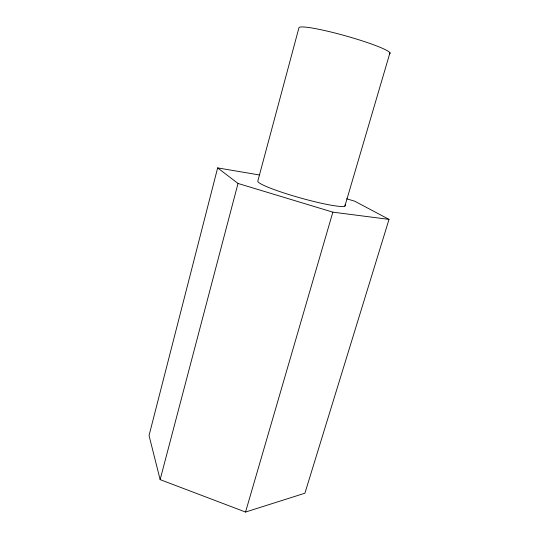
<?xml version="1.0" encoding="UTF-8"?>
<svg xmlns="http://www.w3.org/2000/svg" width="539" height="539" viewBox="0 0 539 539"><rect width="100%" height="100%" fill="white"/><g stroke="black" fill="none" stroke-linecap="round" stroke-linejoin="round"><path stroke-width="0.81" d="M259.158 174.926L217.648 167.898L149.04 435.532L160.137 479.616L245.541 512.05L304.906 493.219L389.023 219.38L354.702 201.195L346.651 198.79M160.137 479.616L238.022 183.455L217.648 167.898M245.541 512.05L332.853 212.15L389.023 219.38M344.886 206.12L389.96 52.782M238.022 183.455L332.853 212.15M345.007 204.881A45.451 4.696 15.7 0 1 304.245 199.006A45.451 4.696 15.7 0 1 257.777 181.245L298.983 27.61A47.351 4.817 15.7 0 1 349.932 37.097A47.351 4.817 15.7 0 1 389.374 53.927"/></g></svg>
